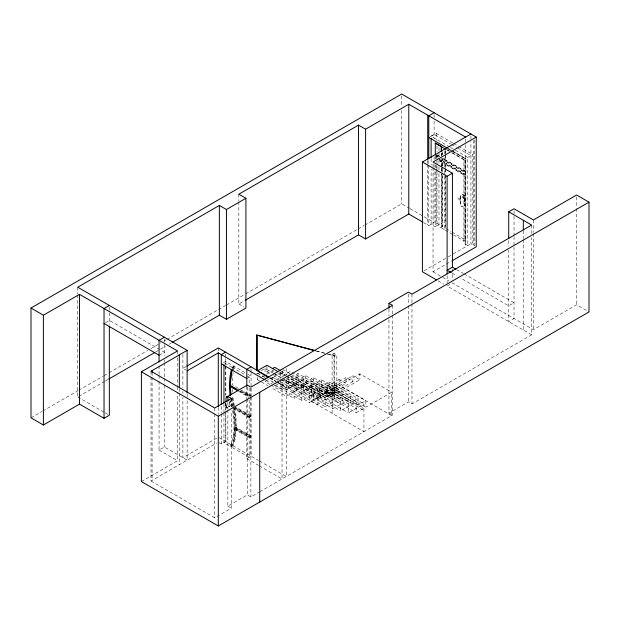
<?xml version="1.0" encoding="UTF-8"?>
<svg xmlns="http://www.w3.org/2000/svg" width="620" height="620" viewBox="0 0 620 620"><rect width="100%" height="100%" fill="white"/><g stroke="black" fill="none" stroke-linecap="round" stroke-linejoin="round"><path stroke-width="0.46" stroke-dasharray="3.1 2.33" d="M229.338 401.853L229.268 404.868L228.144 405.914L229.369 406.697L230.687 405.542L230.749 400.721M230.059 400.357L229.71 405.674A0.977 0.566 -58.9 0 1 229.4 405.922L228.796 406.263M464.147 197.811L463.775 198.532L463.775 197.889L460.459 196.129M231.74 378.293L231.919 375.581M234.484 429.311L249.155 437.782L251.046 436.689L236.375 428.219L234.484 429.311L233.197 441.006M236.375 428.219L235.088 439.913L232.942 445.703L231.051 446.795L249.155 457.25L249.155 437.782M233.112 372.45L232.136 384.656L238.607 388.391M234.143 440.464L235.429 428.761L250.1 437.239L250.1 436.511L235.437 428.04L234.926 414.811L234.019 408.487M231.95 367.629L233.934 366.226L232.671 370.458M232.361 368.885L232.988 366.769L233.639 367.149M233.391 370.659L234.585 366.606L232.694 367.699L245.869 375.301M223.952 412.796L223.952 442.696L230.346 446.392C235.592 434.791 234.027 421.228 232.477 408.929M232.299 444.114L231.291 445.842L231.996 446.253C237.251 434.604 236.081 421.089 234.492 408.719M231.051 446.795C236.305 435.147 235.135 421.639 233.546 409.262M230.346 446.392L232.237 445.3L233.244 443.571M226.432 407.007L227.749 407.813L226.602 407.022L225.742 407.348L226.773 407.906L226.703 403.039M228.121 405.852L229.439 406.697M105.555 322.594L109.345 320.401L159.371 349.285M430.303 136.571L434.101 134.377L450.833 144.042M452.84 142.972L436.17 133.339L431.117 136.253L449.461 146.847M444.292 161.076L444.292 163.61L464.264 175.003L444.416 163.541M444.292 164.207L444.292 167.09M453.15 254.029L472.851 242.653L472.851 154.519L465.612 158.704L448.872 149.04M451.74 152.466L464.147 159.627L465.829 158.658L465.829 242.242L465.387 241.986L465.387 158.945L451.399 150.869M31 417.834L41.904 411.533M42.741 411.052L77.965 390.716M78.802 390.228L103.129 376.185M103.966 375.704L108.159 373.279M108.996 372.798L147.576 350.525M150.931 348.587L160.999 342.775M164.354 340.837L166.028 339.869M166.865 339.388L225.579 305.49M226.416 305.009L244.869 294.353M245.706 293.872L357.252 229.47M358.089 228.989L363.963 225.595M364.8 225.114L401.698 203.81L409.177 208.126M444.416 157.596L444.292 160.518L464.264 171.911L444.416 160.448M77.733 294.911L77.733 396.978L104.555 381.494M105.392 381.013L107.903 379.564M155.674 351.982L159.859 349.564M160.696 349.083L165.726 346.177M169.082 344.24L171.593 342.79M238.832 201.903L238.832 303.971L244.691 300.591M159.061 355.237L164.37 352.168L160.2 349.765M460.474 195.525L460.087 205.491L462.272 206.754L462.66 206.53L460.474 205.274L460.474 195.525L464.147 197.168M460.536 198.842L459.343 198.826L457.157 197.385M423.607 222.588L428.784 225.579L434.101 222.51L434.101 168.276M186.186 366.498L182.892 368.404L185.721 370.039M435.31 171.523L435.31 224.432L436.992 223.463L442.556 226.672L442.556 172.802M438.983 173.747L438.983 224.921L435.1 226.688L431.117 224.386L431.117 169.183M442.556 226.672L442.44 172.871M223.433 362.615L225.556 361.39L245.295 372.783M232.608 368.009L234.523 366.839M453.39 234.871L464.147 241.079L465.829 240.111L451.771 231.988M424.072 270.816L447.338 257.385M448.167 256.905L452.321 254.51M246.799 378.564L251.046 376.108L246.109 373.256M261.16 370.783L265.042 368.536L272.498 372.845M433.039 167.78L433.039 271.777L445.493 264.585M446.33 264.104L451.314 261.221M266.933 366.203L266.933 371.814L271.591 369.125M257.277 377.022L257.277 379.579L261.206 377.309M261.989 376.851L264.345 375.495M266.592 374.193L272.808 370.605L274.466 371.566M286.378 376.022L280.573 372.674L265.042 381.641L270.01 384.516M290.23 371.465L282.464 375.953L282.464 370.334M250.736 395.389L249.79 395.94L240.893 390.801M250.1 396.118L251.046 395.576L241.839 390.259M159.061 381.362L159.061 450.066L164.37 446.997L187.139 460.141L187.139 397.738M327.004 390.282L298.003 373.535L290.23 378.022L319.238 394.762L327.004 390.282L327.004 396.831L334.769 392.351L334.769 398.9L342.535 394.421L342.535 400.969L350.3 396.49L350.3 403.039L358.065 398.552L358.065 405.108L365.839 400.621L365.839 407.177L391.685 392.251L391.685 415.64L339.086 385.237L339.086 379.386L346.014 383.392L346.014 377.541L352.943 381.54L352.943 375.697L359.879 379.696L332.103 395.731L325.175 391.731L325.113 406.666L296.104 389.918L296.104 376.813L280.573 385.779L280.573 379.82M332.103 413.276L332.103 354.438L333.994 353.346L336.831 354.981L336.831 390.429L327.174 396.01L327.174 385.09L311.643 394.056L311.643 380.951L296.104 389.918M327.453 354.082L334.94 356.074L336.831 354.981M298.003 373.535L298.003 380.091L305.769 375.604L334.769 392.351M319.238 394.762L319.238 388.213L311.472 392.7L311.472 386.144L303.699 390.631L303.699 384.075L295.934 388.562L295.934 382.005L286.277 387.585L276.334 381.843M288.339 375.681L288.339 387.849L303.878 378.882L332.878 395.63L332.878 408.727L348.409 399.761L348.409 412.866L363.948 403.899L363.948 431.66L311.31 401.272L311.31 395.421L339.086 379.386M296.104 376.813L325.113 393.56L309.582 402.527L309.582 389.422L294.043 398.389L294.043 385.284L286.277 389.771L265.562 377.805M305.769 375.604L305.769 382.16L313.534 377.673L342.535 394.421M248.845 416.679L250.736 415.586M232.694 407.356L249.155 416.857L251.046 415.772L236.197 407.193M248.845 417.407L250.736 416.314M232.794 408.138L249.155 417.586L251.046 416.493L234.685 407.046M332.878 395.63L317.347 404.596L317.347 391.491L301.808 400.458L301.808 387.353L286.277 396.32L271.358 387.709M141.399 481.57L177.514 460.714L177.514 392.351M216.651 438.2L182.892 457.692L182.892 397.203M234.492 428.591L236.383 427.498L251.046 435.961L249.155 437.054L234.492 428.591L233.98 415.354L233.074 409.037M234.81 428.769L236.701 427.676M313.534 377.673L313.534 384.229L321.3 379.742L350.3 396.49M303.878 378.882L303.878 391.987L319.409 383.021L348.409 399.761M151.024 376.999L151.024 480.996L216.659 443.099M219.054 442.587L221.309 443.889L225.556 441.44L225.556 413.47M321.3 379.742L321.3 386.291L329.065 381.812L358.065 398.552M223.952 442.696L225.843 441.603L232.237 445.3M311.31 395.421L318.238 399.427L318.238 393.576L346.014 377.541M329.065 381.812L329.065 388.36L336.831 383.881L365.839 400.621M325.175 391.731L352.943 375.697M248.845 436.875L250.736 435.782M319.409 383.021L319.409 396.126L334.94 387.151L363.948 403.899M311.31 401.272L339.086 385.237M318.238 399.427L346.014 383.392M352.943 381.54L325.175 397.575L318.238 393.576M325.113 406.666L340.644 397.691L340.644 410.796L356.175 401.83L356.175 412.75L363.948 408.27L332.103 389.887L359.879 373.852L391.685 392.251M246.799 399.776L246.799 458.614L251.046 456.157L251.046 397.327M227.858 409.843L227.858 506.137L247.333 494.892L250.875 496.938L259.075 492.203M388.957 319.726L388.957 413.129L408.433 401.884L411.967 403.93L531.642 334.839L531.642 237.584M531.642 334.839L447.113 286.029L452.422 282.968L533.409 329.724L576.608 304.792L589 311.945M151.024 480.996L214.76 517.785L231.399 508.183L231.399 410.928M259.888 491.73L392.499 415.175L392.499 315.03M227.083 407.433L226.067 407.549L226.006 402.698M227.726 407.844C225.788 409.262 224.169 405.72 225.339 404.225M316.533 350.974L327.763 353.966M328.693 354.214L334.312 355.71L334.312 391.158M316.223 351.091L326.523 353.834M256.641 373.248L260.811 374.55M272.11 377.565L278.992 379.394M283.224 380.525L334.94 394.297L334.94 387.151M453.677 143.452L457.847 145.855M458.684 146.335L472.851 154.519M451.67 144.522L456.692 147.428M457.529 147.909L470.921 155.636M450.298 147.327L454.468 149.73M455.297 150.218L467.805 157.433L467.805 245.567L463.938 243.335L463.938 159.751L451.577 152.613M446.803 147.676L465.829 158.658M448.105 148.971L450.57 150.397M446.78 149.598L450.911 151.985M446.64 149.761L450.756 152.14M436.992 154.915L440.177 156.751M465.829 171.57L445.857 160.177L465.713 171.632M436.875 154.984L439.262 156.364M436.224 155.721L438.611 157.1M441.417 158.72L443.858 160.131L441.3 158.79M435.31 155.326L438.487 157.162M439.379 159.425L442.556 161.262L442.556 166.067M465.829 174.693L445.857 163.3L465.713 174.763M439.262 159.495L442.44 161.332L442.44 166.137M439.402 160.65L440.998 161.572L436.899 159.34M460.536 199.493C462.086 201.004 457.428 199.648 457.157 198.036M445.974 228.648L450.942 231.516M410.006 208.607L423.297 216.279M424.127 216.76L434.101 222.51M444.416 229.555L441.3 227.889L441.3 174.018M435.31 224.432L441.417 227.819L441.417 173.949M452.569 234.391L444.292 229.617L444.416 175.685M456.584 269.584L463.241 273.428M464.078 273.908L514.027 302.746L508.718 305.815L460.428 277.938M452.104 273.133L457.103 276.016M433.039 271.777L441.921 276.908M442.726 277.373L449.19 281.1M438.053 280.806L443.819 284.13M332.103 354.438L334.94 356.074M238.832 303.971L244.342 307.148M388.957 413.129L392.499 415.175M333.994 388.794L365.839 407.177M327.174 385.09L356.175 401.83M329.065 388.36L358.065 405.108M332.103 392.072L363.948 410.456M321.3 386.291L350.3 403.039M311.643 380.951L340.644 397.691M327.174 391.638L356.175 408.386M313.534 384.229L342.535 400.969M291.888 372.426L319.238 388.213M319.409 389.569L348.409 406.317M305.769 382.16L334.769 398.9M282.464 369.404L289.928 373.705M290.749 374.185L311.472 386.144M327.174 396.01L356.175 412.75M311.643 387.5L340.644 404.248M298.003 380.091L327.004 396.831M289.168 375.224L317.347 391.491M281.333 371.155L287.13 374.511M290.447 376.425L303.699 384.075M303.878 385.431L332.878 402.179M287.207 376.503L309.582 389.422M279.364 372.442L285.161 375.79M285.99 376.27L295.934 382.005M319.409 396.126L348.409 412.866M296.104 383.362L325.113 400.109M286.611 378.347L311.472 392.7M277.783 373.48L283.58 376.828M286.897 378.743L301.808 387.353M311.643 394.056L340.644 410.796M288.339 381.3L317.347 398.04M274.699 373.883L281.333 377.712M284.642 379.626L303.699 390.631M273.327 373.325L281.612 378.107M282.441 378.588L294.043 385.284M303.878 391.987L332.878 408.727M281.403 379.704L309.582 395.971M266.933 371.814L270.25 373.728M273.56 375.642L279.364 378.99M280.194 379.471L295.934 388.562M301.808 393.901L272.808 377.162L272.808 382.858M288.339 387.849L317.347 404.596M269.499 377.518L276.21 381.393M277.055 381.881L286.277 387.206L282.03 389.662L272.8 384.33M270.01 377.96L275.815 381.308M276.644 381.788L294.043 391.84M269.708 378.014L275.505 381.362M280.573 385.779L309.582 402.527M264.732 377.332L257.277 373.023L257.277 373.612M275.296 385.144L301.808 400.458M266.089 380.455L271.963 383.85M270.839 384.997L294.043 398.389M257.277 379.579L260.586 381.486M261.415 381.966L268.049 385.795M232.043 367.319L223.952 362.646L225.843 361.553L225.843 365.413M246.69 375.774L249.155 377.2L249.155 384.617M237.894 388.709L240.358 390.127M241.18 390.608L251.046 396.304L251.046 388.159M240.235 391.15L249.279 396.374M239.948 391.352L249.155 396.668L249.155 385.539M238.468 391.22L249.155 397.397M235.251 407.743L250.1 416.314L250.1 417.043L233.74 407.596M219.108 437.712L225.556 441.44M232.942 445.703L258.594 460.513M259.439 461.001L286.277 476.493L286.277 378.828M246.799 458.614L258.54 465.387M259.385 465.876L282.03 478.95L282.03 381.285M77.733 396.978L104.354 412.346M105.191 412.827L108.516 414.749M159.061 450.066L177.514 460.714M227.858 506.137L231.399 508.183M234.763 407.394L235.871 414.268L236.383 427.498M234.492 406.209L232.632 395.8M233.647 405.038L232.26 397.296M233.546 406.751L231.934 398.094M232.88 406.371L231.314 397.846M232.407 406.472L230.865 397.769M231.934 406.921L230.741 401.032M232.151 389.058L232.492 393.878M359.887 374.837L359.879 373.852L359.887 379.704M576.608 196.943L576.608 207.537M576.608 208.498L576.608 304.792M533.409 219.953L533.409 232.469M533.409 233.438L533.409 329.724M531.642 225.068L531.642 233.732M523.319 230.849L523.319 238.553M523.319 239.522L523.319 330.034M514.027 210.684L514.027 215.473M514.027 216.434L514.027 235.615M514.027 236.577L514.027 246.163M514.027 247.124L514.027 318.533L508.718 321.602L508.718 250.193M508.718 240.599L508.718 246.357M474.463 139.895L474.463 245.815L470.921 243.769L470.921 141.523M473.401 140.244L473.401 245.202M470.921 135.881L470.921 140.585M465.612 138.942L465.612 143.654M465.612 144.592L465.612 246.838M464.147 159.627L464.147 171.98M464.147 175.669L464.147 241.079M452.422 269.034L452.422 280.178M447.113 275.815L447.113 283.247M445.424 150.675L445.424 153.528M445.424 154.473L445.307 159.293L445.307 154.543M445.424 167.725L445.424 162.913L442.982 161.502L445.307 162.983L445.307 167.795M445.424 168.686L445.424 173.492M445.424 174.46L445.307 228.392L445.307 174.522M445.307 150.745L445.307 153.59M445.307 168.756L445.307 173.561M444.416 150.947L444.292 153.869M444.416 170.872L444.292 174.786M442.556 151.869L442.556 154.721M442.556 158.131L442.44 160.735L442.44 158.201M442.556 169.919L442.556 171.841M442.44 152.892L442.44 154.791M442.44 167.098L442.44 171.911M441.417 153.016L441.417 155.868M441.417 167.214L441.417 162.409L441.3 167.284M441.417 168.183L441.417 172.988M441.3 153.086L441.3 157.837M441.3 168.245L441.3 173.058M438.983 147.676L438.983 156.364M438.983 160.224L438.983 163.122M438.983 166.989L438.983 169.88M436.992 145.808L436.992 151.613M436.992 155.457L436.992 170.833M436.992 171.794L436.992 225.595M436.17 133.339L436.17 140.12M436.17 155.62L436.17 158.518M436.17 165.3L436.17 168.206M436.17 169.175L436.17 221.472M435.426 158.356L435.426 158.952M435.31 155.891L435.31 158.425M435.31 164.788L435.31 167.679M434.101 114.623L434.101 117.444M434.101 121.21L434.101 138.252M434.101 156.651L434.101 159.557M434.101 164.401L434.101 167.307M433.039 163.928L433.039 166.819M431.117 158.534L431.117 165.308M428.784 160.689L428.784 164.564M428.784 165.532L428.784 225.579M427.722 160.448L427.722 163.339M427.722 164.3L427.722 224.967M411.967 294.159L411.967 302.824M411.967 303.785L411.967 403.93M408.433 294.035L408.433 304.629M408.433 305.59L408.433 401.884M401.698 95.96L401.698 106.555M401.698 110.407L401.698 203.81M392.499 305.397L392.499 314.069M388.957 309.132L388.957 315.875M333.994 353.346L333.994 394.638L327.065 390.639L327.065 396.482L320.137 392.483L320.137 398.335L313.201 394.328L313.201 400.179M286.277 368.59L286.277 375.1M282.03 371.039L282.03 377.557M280.573 372.674L280.573 378.293M272.808 370.605L272.808 372.481M265.042 368.536L265.042 373.217M265.042 375.681L265.042 377.386M251.046 368.714L251.046 371.488M251.046 372.411L251.046 387.229M250.875 388.128L250.875 395.831M250.875 396.792L250.875 496.938M249.155 400.171L249.155 416.857M249.155 417.586L249.155 437.054M247.333 387.05L247.333 397.637M247.333 398.606L247.333 494.892M246.799 386.276L246.799 398.815M238.832 194.2L238.832 200.942M231.399 398.412L231.399 407.077M227.858 402.14L227.858 408.882M225.843 366.374L225.843 395.312M225.843 403.023L225.843 409.774M225.843 410.742L225.843 441.603M225.556 353.997L225.556 357.694M225.556 358.616L225.556 365.25M225.556 366.211L225.556 395.149M225.556 402.861L225.556 409.611M223.952 404.116L223.952 411.835M221.309 406.278L221.309 413.029M221.309 413.997L221.309 443.889M218.302 347.96L218.302 351.803M218.302 407.487L218.302 414.315M214.76 408.014L214.76 412.835M214.76 413.796L214.76 517.785M187.139 393.894L187.139 396.777M182.892 354.438L182.892 387.601M182.892 391.445L182.892 393.367M179.35 388.57L179.35 392.421M179.35 393.382L179.35 464.643M177.514 350.943L177.514 353.834M177.514 357.686L177.514 385.609M177.514 386.57L177.514 391.383M164.37 339.094L164.37 343.767M164.37 344.697L164.37 356.043M164.37 359.91L164.37 361.847M164.37 362.816L164.37 377.332M164.37 378.293L164.37 384.106M164.37 385.067L164.37 446.997M159.061 365.878L159.061 374.589M159.061 375.557L159.061 380.393M152.086 372.535L152.086 376.387M152.086 377.347L152.086 480.384M151.024 371.225L151.024 376.038M109.345 307.326L109.345 312M109.345 312.929L109.345 324.276M77.733 287.207L77.733 293.95M441.417 159.278L441.3 161.882L443.858 163.223L441.417 161.812L441.417 159.278M442.982 158.379L445.307 159.851L445.424 162.316L445.424 159.782L442.982 158.379M462.543 194.331L462.156 194.556L464.341 195.811L464.341 205.561L464.721 195.595L462.543 194.331M463.411 197.183C462.458 197.323 463.884 198.338 463.411 197.183"/><path stroke-width="0.93" d="M230.547 382.463L230.973 376.123M231.121 375.216L231.833 370.683M231.423 369.427C229.137 377.983 229.369 387.012 230.051 395.777M232.167 369.505L230.656 377.123L230.245 385.741L238.328 390.414M109.345 326.213L109.345 415.229L104.036 418.299L79.507 404.132L43.392 424.987L31 417.834L31 308.055L401.698 94.031L476.23 137.067L476.23 246.838L452.143 260.741M172.43 342.31L219.364 315.216L226.44 319.3L245.915 308.062L245.915 198.284L226.44 209.529L219.364 205.437L77.733 287.207L187.139 350.37L187.139 392.933M465.612 137.067L408.782 104.253L365.591 129.192L358.507 125.108L238.832 194.2L245.915 198.284M31 308.055L43.392 315.208L79.507 294.361L177.514 350.943L141.399 371.791L141.399 481.57L218.302 525.969L589 311.945L589 202.167L576.608 195.013L533.409 219.953L514.027 208.762L508.718 211.831L508.718 238.685M434.101 112.739L428.784 115.808L428.784 158.751M109.345 305.459L104.036 308.528L104.036 418.299M436.41 279.853L422.414 271.777L422.414 162.006L470.921 133.998M476.23 137.067L433.039 162.006L452.422 173.197L452.422 267.181L447.113 270.243L451.275 272.653M164.37 337.226L159.061 340.287L159.061 362.01M422.414 162.006L447.113 176.258L452.422 173.197M108.74 379.076L154.829 352.47M245.528 300.103L358.507 234.879L365.591 238.963L408.782 214.024L422.786 222.115M187.139 350.37L151.024 371.225L214.76 408.014L231.399 398.412L227.858 396.366L227.858 401.179M187.008 366.025L218.302 347.96L268.662 377.038M187.139 370.853L218.302 352.865L265.252 379.975M225.556 352.152L221.309 354.601L221.309 404.349M251.046 366.87L246.799 369.319L246.799 386.276M230.601 394.963L230.245 386.477L231.19 385.927L232.833 386.88M272.366 368.675L274.699 367.335L280.504 370.683M227.858 396.366L247.333 385.121L250.875 387.167L392.499 305.397L388.957 303.358L388.957 308.171M388.957 303.358L408.433 292.113L411.967 294.159L531.642 225.068L508.718 211.831M141.399 371.791L218.302 416.19L589 202.167M226.982 396.831L225.982 397.823L225.998 401.752M256.641 370.38L256.641 335.025L315.596 350.726M256.641 335.025L314.356 350.594M428.784 137.446L447.198 148.072M440.874 146.196L435.31 142.98L435.31 154.38M435.1 143.096L445.811 149.281M452.422 267.181L455.754 269.103M277.706 371.481L266.933 365.265L257.277 370.838L257.277 335.389M258.106 371.318L268.049 377.061M221.309 363.839L246.799 378.564M234.476 387.826L236.127 388.779M230.245 386.477L237.646 390.747M104.036 323.469L159.061 355.237M230.694 390.972L230.942 394.382M230.555 385.198L230.562 386.826M523.319 220.263L523.319 229.888M447.113 176.258L447.113 273.963M441.417 146.367L441.417 151.117M441.3 146.436L441.3 151.187M431.117 138.19L431.117 157.565M427.722 115.188L427.722 159.487M408.782 104.253L408.782 214.024M365.591 129.192L365.591 238.963M358.507 125.108L358.507 234.879M259.726 392.274L259.726 502.045M226.44 209.529L226.44 319.3M223.952 364.576L223.952 403.155M219.364 205.437L219.364 315.216M218.302 352.865L218.302 406.635M218.302 416.19L218.302 525.969M179.35 354.865L179.35 387.608M152.086 370.605L152.086 372.535M79.507 294.361L79.507 404.132M43.392 315.208L43.392 424.987M226.339 396.413L227.656 397.219L226.339 396.413"/></g></svg>
